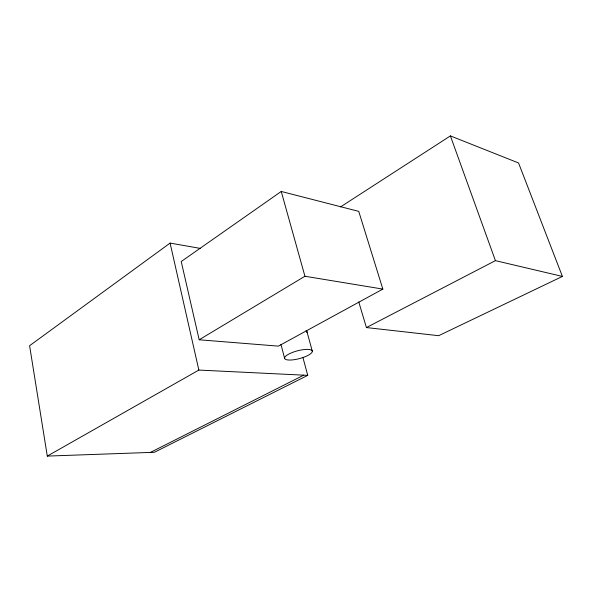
<?xml version="1.0" encoding="UTF-8"?>
<svg xmlns="http://www.w3.org/2000/svg" width="592" height="592" viewBox="0 0 592 592"><rect width="100%" height="100%" fill="white"/><g stroke="black" fill="none" stroke-linecap="round" stroke-linejoin="round"><path stroke-width="0.89" d="M200.57 248.448L170.096 243.09L29.6 345.713L47.293 456.092L154.379 452.288L307.736 375.358L302.882 357.339M281.237 191.46L181.226 261.523L199.178 339.778L278.388 346.135L382.846 289.088L358.745 211.374L281.237 191.46L304.932 276.257L382.846 289.088M340.541 206.911L450.394 135.908L518.548 162.963L562.4 276.427L438.657 335.694L366.411 327.561L358.745 301.876M199.178 339.778L304.932 276.257M47.293 456.092L198.853 370.067L307.736 375.358M366.411 327.561L495.423 260.643L562.4 276.427M150.375 452.429L303.74 375.165M450.394 135.908L495.423 260.643M306.967 331.69L312.287 351.093A14.304 4.018 -14.8 0 1 292.285 359.921A14.304 4.018 -14.8 0 1 290.776 353.121A14.304 4.018 -14.8 0 1 312.287 351.093M280.941 344.315L284.648 358.449M170.096 243.09L198.853 370.067M306.049 330.602A14.193 4.285 -14.9 0 1 306.871 332.63"/></g></svg>
